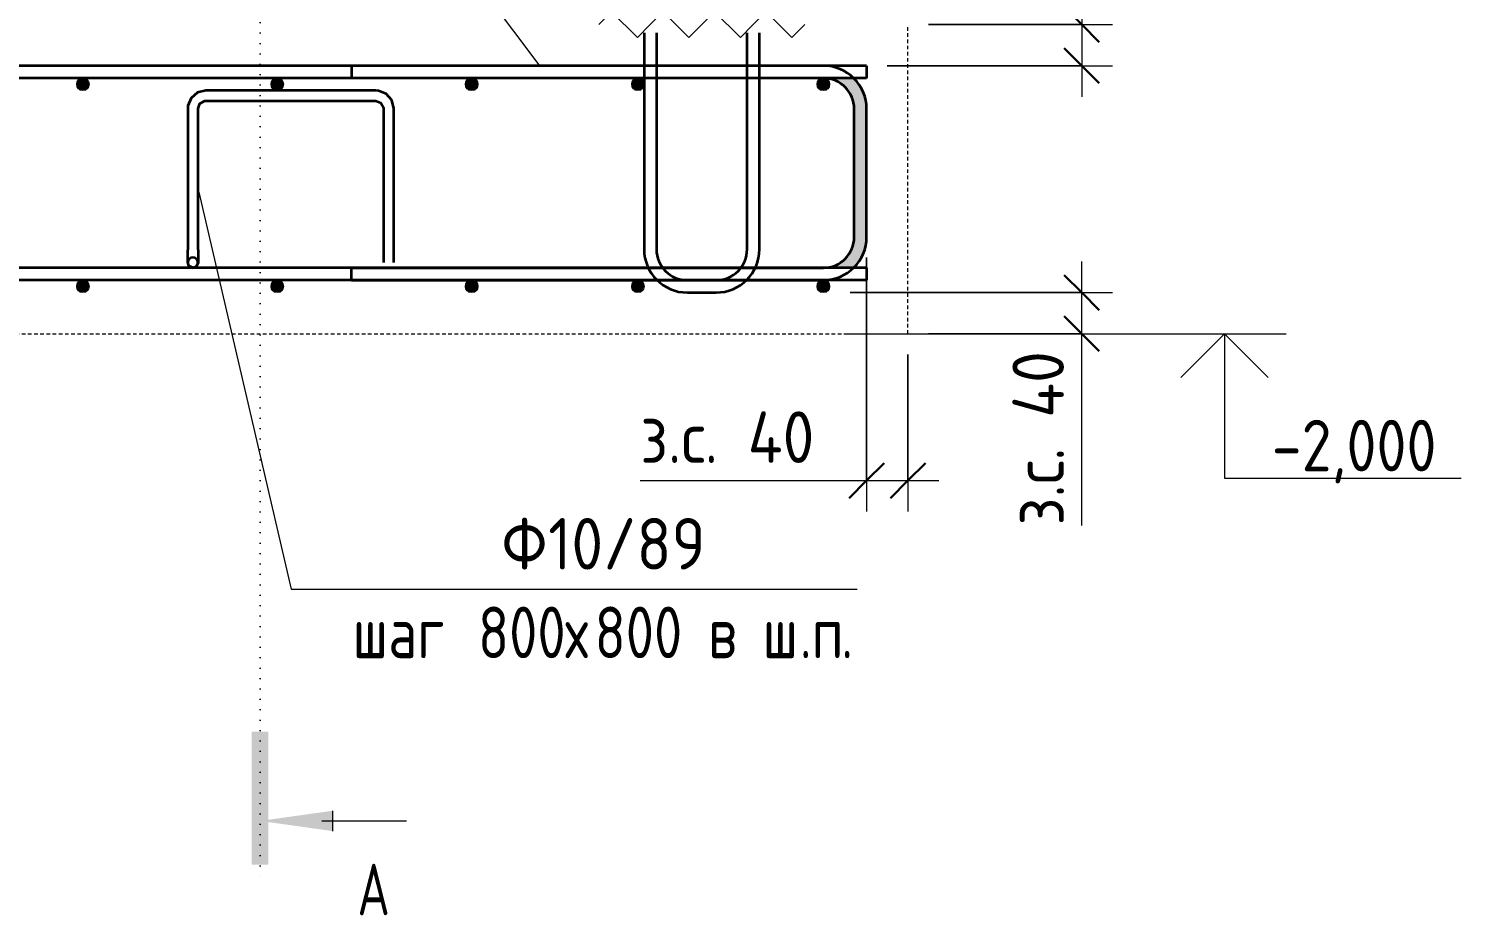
# Model space of a CAD drawing. Header units: millimetres. Extents: x 29094 to 49369, y -2577 to 78616.
# Drawn here: x 47941 to 49332, y -2564 to -1704 of the extents above; entities that cross this region are included whole.
import ezdxf

# ---------------------------------------------------------------- set-up
doc = ezdxf.new("R2010")
doc.units = ezdxf.units.MM
doc.linetypes.add('01 Штриховая _4 мм_', pattern=[6, 3.5, -2.5])
doc.linetypes.add('04 Пунктир 10мм', pattern=[10, 0, -10])
for name, color, linetype, lineweight in [('AA_Dim', 7, 'Continuous', 9), ('AA_Dim-20', 7, 'Continuous', 9), ('AA_Oformlenie', 7, 'Continuous', 9), ('AA_Razrez', 7, 'Continuous', 9), ('AA_Vinoska', 7, 'Continuous', 9), ('AA_Visotnaya otmetka', 7, 'Continuous', 9), ('KR_Armatura', 7, 'Continuous', 20), ('KR_Armatura_Tonkie', 7, 'Continuous', 20)]:
    doc.layers.add(name, color=color, linetype=linetype, lineweight=lineweight)
doc.layers.add('KR_Fundament', color=7, linetype='Continuous', lineweight=20, true_color=0x804000)
doc.styles.add('ISOCPEUR_1', font='isocpeur.TTF', dxfattribs={"width": 0.7, "height": 50})
doc.styles.add('ISOCPEUR_2', font='isocpeur.TTF', dxfattribs={"width": 0.9, "height": 50})
doc.styles.add('ISOCPEUR_3', font='isocpeur.TTF', dxfattribs={"width": 0.8, "height": 50})
doc.styles.add('ISOCPEUR_4', font='isocpeur.TTF', dxfattribs={"width": 0.85, "height": 50})
doc.dimstyles.new('00_Точн_3_знака__прозр__1', dxfattribs={"dimscale": 304.8, "dimtxt": 50.137748, "dimasz": 0.111549, "dimexe": 0.098425, "dimexo": 0.065617, "dimgap": 0.006562, "dimtad": 1, "dimdec": 3, "dimrnd": 0.001, "dimdsep": 46, "dimtxsty": 'ISOCPEUR_2', "dimblk1": 'OBLIQUE', "dimblk2": 'OBLIQUE', "dimsah": 1, "dimcen": 0.09, "dimdle": 0.098425, "dimazin": 0, "dimtfac": 1, "dimtdec": 4, "dimtix": 1, "dimtmove": 1, "dimatfit": 3, "dimfxl": 1, "dimtvp": 1, "dimtolj": 1, "dimtzin": 0, "dimlwd": 18, "dimlwe": 18, "dimarcsym": 2})

# ---------------------------------------------------------------- blocks, each defined once
blk = doc.blocks.new('261_Лягушка _НесАрм_РабПлоск_ - 10 А240-3794697-В-В Арм')
at = {"layer": 'KR_Armatura', "lineweight": 35}
for start, end in [(90, 270), (270, 90)]:
    blk.add_arc((76791.1, -1931), 5, start, end, dxfattribs=at)
at = {"layer": 'KR_Armatura_Tonkie', "lineweight": 35}
for p, q in [((76968.6, -1764), (76803.6, -1764)), ((76803.6, -1774), (76968.6, -1774)), ((76786.1, -1781.5), (76786.1, -1918.5)), ((76796.1, -1918.5), (76796.1, -1781.5)), ((76976.1, -1781.5), (76976.1, -1918.5)), ((76986.1, -1918.5), (76986.1, -1781.5))]:
    blk.add_line(p, q, dxfattribs=at)
at = {"layer": 'KR_Armatura_Tonkie', "lineweight": 35, "flags": 128}
for points in [[(76803.6, -1764), (76795.6, -1765.9), (76789.3, -1771.3), (76786.2, -1779), (76786.1, -1781.5)], [(76986.1, -1781.5), (76984.1, -1773.5), (76978.7, -1767.3), (76971.1, -1764.2), (76968.6, -1764)], [(76796.1, -1781.5), (76798, -1776.5), (76802.7, -1774.1), (76803.6, -1774)], [(76968.6, -1774), (76973.5, -1775.9), (76976, -1780.6), (76976.1, -1781.5)], [(76786.1, -1931), (76786.1, -1929.1), (76786.1, -1923.9), (76786.1, -1918.5)], [(76796.1, -1918.5), (76796.1, -1925.2), (76796.1, -1929.8), (76796.1, -1931)], [(76976.1, -1918.5), (76976.1, -1925.2), (76976.1, -1929.8), (76976.1, -1931)], [(76986.1, -1931), (76986.1, -1929.1), (76986.1, -1923.9), (76986.1, -1918.5)], [(76791.1, -1936), (76787.2, -1934.1), (76786.1, -1931)], [(76796.1, -1931), (76794.2, -1934.9), (76791.1, -1936)]]:
    blk.add_lwpolyline(points, dxfattribs=at)
blk = doc.blocks.new('Последовательность узлов - 3мм масшт20 маскировка-904226-В-В Арм')
at = {"layer": 'AA_Oformlenie'}
for p, q in [((76335, -475.1), (76347.5, -462.6)), ((76347.5, -462.6), (76372.5, -487.6)), ((76385, -475.1), (76397.5, -462.6)), ((76397.5, -462.6), (76422.5, -487.6)), ((76435, -475.1), (76447.5, -462.6)), ((76447.5, -462.6), (76472.5, -487.6)), ((76485, -475.1), (76497.5, -462.6)), ((76497.5, -462.6), (76522.5, -487.6)), ((76385, -475.1), (76372.5, -487.6)), ((76435, -475.1), (76422.5, -487.6)), ((76485, -475.1), (76472.5, -487.6)), ((76535, -475.1), (76522.5, -487.6))]:
    blk.add_line(p, q, dxfattribs=at)
blk = doc.blocks.new('Разрез - Номер узла_ спереди-394134-В-В Арм')
at = {"layer": 'AA_Razrez'}
for points in [[(77488.3, -2386), (77504.2, -2386), (77504.2, -2515.1), (77488.3, -2515.1)], [(77567, -2462.7), (77567, -2482.5), (77496.4, -2472.6)]]:
    blk.add_hatch(color=256, dxfattribs=at).paths.add_polyline_path(points)
for p, q in [((77556.4, -2472.6), (77638.3, -2472.6)), ((77567, -2482.5), (77567, -2462.7))]:
    blk.add_line(p, q, dxfattribs=at)
blk = doc.blocks.new('Высотные отметки - Стрелка вниз высокая-400290-В-В Арм')
at = {"layer": 'AA_Vinoska'}
for p, q in [((78372.2, -2000), (78492.2, -2000)), ((78432.2, -2000), (78389.8, -2042.4)), ((78432.2, -2000), (78432.2, -2140)), ((78432.2, -2000), (78474.6, -2042.4)), ((78432.2, -2140), (78662.2, -2140))]:
    blk.add_line(p, q, dxfattribs=at)
blk = doc.blocks.new('DIMBLOCK109-В-В Арм')
at = {"layer": 'AA_Dim-20', "color": 30, "lineweight": 18, "true_color": 0xff8000, "transparency": 16777216}
for p, q in [((48754.6, -1926), (48754.6, -2172.4)), ((48754.6, -2142.4), (48754.6, -1926)), ((48794.6, -2020), (48794.6, -2172.4)), ((48794.6, -2142.4), (48794.6, -2020)), ((48534.8, -2142.4), (48728.9, -2142.4)), ((48724.6, -2142.4), (48824.6, -2142.4)), ((48728.9, -2142.4), (48774.6, -2142.4))]:
    blk.add_line(p, q, dxfattribs=at)
at = {"layer": 'AA_Dim-20', "color": 30, "lineweight": 30, "true_color": 0xff8000, "transparency": 16777216}
for p, q in [((48754.6, -2142.4), (48771.6, -2125.4)), ((48794.6, -2142.4), (48811.6, -2125.4)), ((48754.6, -2142.4), (48737.6, -2159.4)), ((48794.6, -2142.4), (48777.6, -2159.4))]:
    blk.add_line(p, q, dxfattribs=at)
at = {"layer": 'AA_Dim-20', "color": 0, "lineweight": 18, "transparency": 16777216, "insert": (48534.8, -2075.3), "char_height": 50, "width": 208.876, "attachment_point": 1, "line_spacing_factor": 1.135194, "style": 'ISOCPEUR_2'}
blk.add_mtext('з.с. 40', dxfattribs=at)
blk = doc.blocks.new('_Oblique')
at = {"color": 0, "linetype": 'ByBlock', "lineweight": -2}
blk.add_line((-0.5, -0.5), (0.5, 0.5), dxfattribs=at)
blk = doc.blocks.new('DIMBLOCK114-В-В Арм')
at = {"layer": 'AA_Dim-20', "color": 30, "lineweight": 18, "true_color": 0xff8000, "transparency": 16777216}
for p, q in [((48963.3, -2030), (48963.3, -1930)), ((48738.6, -1960), (48993.3, -1960)), ((48963.3, -1960), (48738.6, -1960)), ((48963.3, -1991.8), (48963.3, -1980)), ((48814.6, -2000), (48993.3, -2000)), ((48963.3, -2000), (48814.6, -2000)), ((48963.3, -2185.9), (48963.3, -1991.8))]:
    blk.add_line(p, q, dxfattribs=at)
at = {"layer": 'AA_Dim-20', "color": 30, "lineweight": 30, "true_color": 0xff8000, "transparency": 16777216}
for p, q in [((48963.3, -1960), (48946.3, -1943)), ((48963.3, -1960), (48980.3, -1977)), ((48963.3, -2000), (48946.3, -1983)), ((48963.3, -2000), (48980.3, -2017))]:
    blk.add_line(p, q, dxfattribs=at)
at = {"layer": 'AA_Dim-20', "color": 0, "lineweight": 18, "transparency": 16777216, "insert": (48896.1, -2185.9), "char_height": 50, "width": 208.876, "attachment_point": 1, "rotation": 90, "line_spacing_factor": 1.135194, "style": 'ISOCPEUR_2'}
blk.add_mtext('з.с. 40', dxfattribs=at)
blk = doc.blocks.new('DIMBLOCK115-В-В Арм')
at = {"layer": 'AA_Dim-20', "color": 30, "lineweight": 18, "true_color": 0xff8000, "transparency": 16777216}
for p, q in [((48963.3, -1501.1), (48963.3, -1695.2)), ((48963.3, -1670), (48963.3, -1770)), ((48963.3, -1695.2), (48963.3, -1720)), ((48814.6, -1700), (48993.3, -1700)), ((48963.3, -1700), (48814.6, -1700)), ((48774.6, -1740), (48993.3, -1740)), ((48963.3, -1740), (48774.6, -1740))]:
    blk.add_line(p, q, dxfattribs=at)
at = {"layer": 'AA_Dim-20', "color": 30, "lineweight": 30, "true_color": 0xff8000, "transparency": 16777216}
for p, q in [((48963.3, -1700), (48946.3, -1683)), ((48963.3, -1700), (48980.3, -1717)), ((48963.3, -1740), (48946.3, -1723)), ((48963.3, -1740), (48980.3, -1757))]:
    blk.add_line(p, q, dxfattribs=at)
at = {"layer": 'AA_Dim-20', "color": 0, "lineweight": 18, "transparency": 16777216, "insert": (48896.1, -1675.2), "char_height": 50, "width": 208.876, "attachment_point": 1, "rotation": 90, "line_spacing_factor": 1.135194, "style": 'ISOCPEUR_2'}
blk.add_mtext('з.с. 40', dxfattribs=at)
blk = doc.blocks.new('042_М_Арматуры - Диам длина поз _ Комментарий полка 25-3827468-В-В Арм')
at = {"layer": 'AA_Vinoska'}
blk.add_line((77575.7, -2247.7), (78075.7, -2247.7), dxfattribs=at)

msp = doc.modelspace()

# ---------------------------------------------------------------- hatches: boundary and pattern name
at = {"layer": 'KR_Armatura'}
h = msp.add_hatch(color=256, dxfattribs=at)
edge = h.paths.add_edge_path()
edge.add_arc((47993.9081, -1758), 6, 0, 360)
h = msp.add_hatch(color=256, dxfattribs=at)
edge = h.paths.add_edge_path()
edge.add_arc((48182.5748, -1758), 6, 0, 360)
h = msp.add_hatch(color=256, dxfattribs=at)
edge = h.paths.add_edge_path()
edge.add_arc((48371.2414, -1758), 6, 0, 360)
h = msp.add_hatch(color=256, dxfattribs=at)
edge = h.paths.add_edge_path()
edge.add_arc((48532.5748, -1758), 6, 0, 360)
h = msp.add_hatch(color=256, dxfattribs=at)
edge = h.paths.add_edge_path()
edge.add_arc((48712.5748, -1758), 6, 0, 360)
for points in [[(47994.6573, -1763.1962), (47996.9081, -1763.1962), (47999.9081, -1758), (47996.9081, -1752.8038), (47990.9081, -1752.8038), (47987.9081, -1758), (47990.9081, -1763.1962)], [(48179.5748, -1763.1962), (48185.5748, -1763.1962), (48188.5748, -1758), (48185.5748, -1752.8038), (48179.5748, -1752.8038), (48176.5748, -1758)], [(48368.2414, -1763.1962), (48374.2414, -1763.1962), (48377.2414, -1758), (48374.2414, -1752.8038), (48368.2414, -1752.8038), (48365.2414, -1758)], [(48529.5748, -1763.1962), (48535.5748, -1763.1962), (48538.5748, -1758), (48535.5748, -1752.8038), (48529.5748, -1752.8038), (48526.5748, -1758)], [(48709.5748, -1763.1962), (48715.5748, -1763.1962), (48718.5748, -1758), (48715.5748, -1752.8038), (48709.5748, -1752.8038), (48706.5748, -1758)], [(47994.6573, -1959.1962), (47996.9081, -1959.1962), (47999.9081, -1954), (47996.9081, -1948.8038), (47990.9081, -1948.8038), (47987.9081, -1954), (47990.9081, -1959.1962)], [(48179.5748, -1959.1962), (48185.5748, -1959.1962), (48188.5748, -1954), (48185.5748, -1948.8038), (48179.5748, -1948.8038), (48176.5748, -1954)], [(48368.2414, -1959.1962), (48374.2414, -1959.1962), (48377.2414, -1954), (48374.2414, -1948.8038), (48368.2414, -1948.8038), (48365.2414, -1954)], [(48529.5748, -1959.1962), (48535.5748, -1959.1962), (48538.5748, -1954), (48535.5748, -1948.8038), (48529.5748, -1948.8038), (48526.5748, -1954)], [(48709.5748, -1959.1962), (48715.5748, -1959.1962), (48718.5748, -1954), (48715.5748, -1948.8038), (48709.5748, -1948.8038), (48706.5748, -1954)]]:
    msp.add_hatch(color=256, dxfattribs=at).paths.add_polyline_path(points)
h = msp.add_hatch(color=256, dxfattribs=at)
edge = h.paths.add_edge_path()
edge.add_arc((47993.9081, -1954), 6, 0, 360)
h = msp.add_hatch(color=256, dxfattribs=at)
edge = h.paths.add_edge_path()
edge.add_arc((48182.5748, -1954), 6, 0, 360)
h = msp.add_hatch(color=256, dxfattribs=at)
edge = h.paths.add_edge_path()
edge.add_arc((48371.2414, -1954), 6, 0, 360)
h = msp.add_hatch(color=256, dxfattribs=at)
edge = h.paths.add_edge_path()
edge.add_arc((48532.5748, -1954), 6, 0, 360)
h = msp.add_hatch(color=256, dxfattribs=at)
edge = h.paths.add_edge_path()
edge.add_arc((48712.5748, -1954), 6, 0, 360)
at = {"layer": 'KR_Armatura_Tonkie'}
for points in [[(48753.1436, -1782), (48754.5748, -1782), (48753.1436, -1771.1296), (48748.9478, -1761), (48741.8803, -1752), (48712.5748, -1752), (48720.3393, -1753.0222), (48727.5748, -1756.0192), (48733.9516, -1761), (48738.5555, -1767), (48741.5525, -1774.2354), (48742.5748, -1782), (48748.9478, -1782)], [(48754.5748, -1906), (48754.5748, -1782), (48742.5748, -1782), (48742.5748, -1906)], [(48720.6132, -1936), (48741.8803, -1936), (48742.5748, -1935.3055), (48748.9478, -1927), (48753.1436, -1916.8704), (48754.5748, -1906), (48742.5748, -1906), (48741.5525, -1913.7646), (48738.5555, -1921), (48733.5748, -1927.3768), (48727.5748, -1931.9808), (48720.3393, -1934.9778), (48712.5748, -1936), (48720.3393, -1936)]]:
    msp.add_hatch(color=256, dxfattribs=at).paths.add_polyline_path(points)

# ---------------------------------------------------------------- linework, layer by layer
at = {"layer": 'AA_Razrez', "color": 7, "linetype": '04 Пунктир 10мм', "true_color": 0xffffff}
msp.add_line((48165.9293, 655.2556), (48165.9293, -2532.5839), dxfattribs=at)
at = {"layer": 'AA_Vinoska'}
for p, q in [((48436.7579, -1738.9768), (48270.5191, -1518.5966)), ((48106.5714, -1862.6208), (48196.0464, -2247.7269)), ((48196.0464, -2247.7269), (48245.288, -2247.7269))]:
    msp.add_line(p, q, dxfattribs=at)
at = {"layer": 'AA_Visotnaya otmetka'}
for p, q in [((48735.8775, -2000), (49023.5333, -2000)), ((49023.5333, -2000), (49101.7891, -2000))]:
    msp.add_line(p, q, dxfattribs=at)
at = {"layer": 'KR_Armatura'}
for p, q in [((47990.9081, -1752.8038), (47987.9081, -1758)), ((47987.9081, -1758), (47990.9081, -1763.1962)), ((47996.9081, -1752.8038), (47990.9081, -1752.8038)), ((47990.9081, -1763.1962), (47994.6573, -1763.1962)), ((47994.6573, -1763.1962), (47996.9081, -1763.1962)), ((47999.9081, -1758), (47996.9081, -1752.8038)), ((47996.9081, -1763.1962), (47999.9081, -1758)), ((48179.5748, -1752.8038), (48176.5748, -1758)), ((48176.5748, -1758), (48179.5748, -1763.1962)), ((48185.5748, -1752.8038), (48179.5748, -1752.8038)), ((48179.5748, -1763.1962), (48185.5748, -1763.1962)), ((48188.5748, -1758), (48185.5748, -1752.8038)), ((48185.5748, -1763.1962), (48188.5748, -1758)), ((48368.2414, -1752.8038), (48365.2414, -1758)), ((48365.2414, -1758), (48368.2414, -1763.1962)), ((48374.2414, -1752.8038), (48368.2414, -1752.8038)), ((48368.2414, -1763.1962), (48374.2414, -1763.1962)), ((48377.2414, -1758), (48374.2414, -1752.8038)), ((48374.2414, -1763.1962), (48377.2414, -1758)), ((48529.5748, -1752.8038), (48526.5748, -1758)), ((48526.5748, -1758), (48529.5748, -1763.1962)), ((48535.5748, -1752.8038), (48529.5748, -1752.8038)), ((48529.5748, -1763.1962), (48535.5748, -1763.1962)), ((48538.5748, -1758), (48535.5748, -1752.8038)), ((48535.5748, -1763.1962), (48538.5748, -1758)), ((48709.5748, -1752.8038), (48706.5748, -1758)), ((48706.5748, -1758), (48709.5748, -1763.1962)), ((48715.5748, -1752.8038), (48709.5748, -1752.8038)), ((48709.5748, -1763.1962), (48715.5748, -1763.1962)), ((48718.5748, -1758), (48715.5748, -1752.8038)), ((48715.5748, -1763.1962), (48718.5748, -1758)), ((47990.9081, -1948.8038), (47987.9081, -1954)), ((47987.9081, -1954), (47990.9081, -1959.1962)), ((47996.9081, -1948.8038), (47990.9081, -1948.8038)), ((47990.9081, -1959.1962), (47994.6573, -1959.1962)), ((47994.6573, -1959.1962), (47996.9081, -1959.1962)), ((47999.9081, -1954), (47996.9081, -1948.8038)), ((47996.9081, -1959.1962), (47999.9081, -1954)), ((48179.5748, -1948.8038), (48176.5748, -1954)), ((48176.5748, -1954), (48179.5748, -1959.1962)), ((48185.5748, -1948.8038), (48179.5748, -1948.8038)), ((48179.5748, -1959.1962), (48185.5748, -1959.1962)), ((48188.5748, -1954), (48185.5748, -1948.8038)), ((48185.5748, -1959.1962), (48188.5748, -1954)), ((48368.2414, -1948.8038), (48365.2414, -1954)), ((48365.2414, -1954), (48368.2414, -1959.1962)), ((48374.2414, -1948.8038), (48368.2414, -1948.8038)), ((48368.2414, -1959.1962), (48374.2414, -1959.1962)), ((48377.2414, -1954), (48374.2414, -1948.8038)), ((48374.2414, -1959.1962), (48377.2414, -1954)), ((48529.5748, -1948.8038), (48526.5748, -1954)), ((48526.5748, -1954), (48529.5748, -1959.1962)), ((48535.5748, -1948.8038), (48529.5748, -1948.8038)), ((48529.5748, -1959.1962), (48535.5748, -1959.1962)), ((48538.5748, -1954), (48535.5748, -1948.8038)), ((48535.5748, -1959.1962), (48538.5748, -1954)), ((48709.5748, -1948.8038), (48706.5748, -1954)), ((48706.5748, -1954), (48709.5748, -1959.1962)), ((48715.5748, -1948.8038), (48709.5748, -1948.8038)), ((48709.5748, -1959.1962), (48715.5748, -1959.1962)), ((48718.5748, -1954), (48715.5748, -1948.8038)), ((48715.5748, -1959.1962), (48718.5748, -1954))]:
    msp.add_line(p, q, dxfattribs=at)
for centre in [(47993.9081, -1758), (48182.5748, -1758), (48371.2414, -1758), (48532.5748, -1758), (48712.5748, -1758), (47993.9081, -1954), (48182.5748, -1954), (48371.2414, -1954), (48532.5748, -1954), (48712.5748, -1954)]:
    msp.add_circle(centre, 6, dxfattribs=at)
at = {"layer": 'KR_Armatura_Tonkie', "lineweight": 35}
for p, q in [((48538.5748, -1708), (48538.5748, -1918)), ((48550.5748, -1708), (48550.5748, -1918)), ((48638.5748, -1918), (48638.5748, -1708)), ((48650.5748, -1918), (48650.5748, -1708)), ((48754.5748, -1740), (47044.5748, -1740)), ((48754.5748, -1752), (47044.5748, -1752)), ((48712.5748, -1740), (48254.5748, -1740)), ((48254.5748, -1740), (48254.5748, -1752)), ((48712.5748, -1752), (48254.5748, -1752)), ((48754.5748, -1740), (48754.5748, -1752)), ((48742.5748, -1906), (48742.5748, -1782)), ((48754.5748, -1906), (48754.5748, -1782)), ((48754.5748, -1936), (47044.5748, -1936)), ((48254.5748, -1936), (48712.5748, -1936)), ((48254.5748, -1948), (48254.5748, -1936)), ((48754.5748, -1936), (48754.5748, -1948)), ((48754.5748, -1948), (47044.5748, -1948)), ((48254.5748, -1948), (48712.5748, -1948)), ((48580.5748, -1948), (48608.5748, -1948)), ((48580.5748, -1960), (48608.5748, -1960))]:
    msp.add_line(p, q, dxfattribs=at)
for centre, radius, start, end in [((48712.5748, -1782), 42, 0, 90), ((48712.5748, -1782), 30, 360, 90), ((48580.5748, -1918), 42, 180, 270), ((48580.5748, -1918), 30, 180, 270), ((48608.5748, -1918), 30, 270, 360), ((48608.5748, -1918), 42, 270, 360), ((48712.5748, -1906), 30, 270, 0), ((48712.5748, -1906), 42, 270, 360)]:
    msp.add_arc(centre, radius, start, end, dxfattribs=at)
at = {"layer": 'KR_Fundament', "linetype": '01 Штриховая _4 мм_'}
for p, q in [((48794.5748, -2000), (48794.5748, -1700)), ((47004.5748, -2000), (48794.5748, -2000))]:
    msp.add_line(p, q, dxfattribs=at)

# ---------------------------------------------------------------- block references
at = {"layer": 'AA_Oformlenie'}
msp.add_blockref('Последовательность узлов - 3мм масшт20 маскировка-904226-В-В Арм', (-27840.4252, -1224.9364), dxfattribs=at)
at = {"layer": 'AA_Razrez'}
msp.add_blockref('Разрез - Номер узла_ спереди-394134-В-В Арм', (-29330.4252, 0), dxfattribs=at)
at = {"layer": 'AA_Vinoska'}
for name in ['Высотные отметки - Стрелка вниз высокая-400290-В-В Арм', '042_М_Арматуры - Диам длина поз _ Комментарий полка 25-3827468-В-В Арм']:
    msp.add_blockref(name, (-29330.4252, 0), dxfattribs=at)
at = {"layer": 'KR_Armatura_Tonkie', "lineweight": 35}
msp.add_blockref('261_Лягушка _НесАрм_РабПлоск_ - 10 А240-3794697-В-В Арм', (-28690.4252, 0), dxfattribs=at)

# ---------------------------------------------------------------- texts
at = {"layer": 'AA_Razrez', "insert": (48260.3567, -2514.0887), "char_height": 50, "width": 38.160325, "attachment_point": 1, "style": 'ISOCPEUR_1'}
msp.add_mtext('\\fISOCPEUR|b0|i0|c204|p34|;\\W.7;А', dxfattribs=at)
at = {"layer": 'AA_Vinoska', "char_height": 50, "attachment_point": 1}
for s, insert, width, style in [('\\fISOCPEUR|b0|i0|c204|p34|;\\W.9;Ф', (48400.2609, -2178.722), 54.835425, 'ISOCPEUR_2'), ('10/89', (48445.5046, -2178.722), 183.265762, 'ISOCPEUR_2'), (' 800', (48351.9492, -2264.703), 133.4008, 'ISOCPEUR_3'), ('800 ', (48490.5909, -2264.703), 133.4008, 'ISOCPEUR_3'), ('\\fISOCPEUR|b0|i0|c204|p34|;\\W.8; ', (48629.2325, -2264.703), 29.5021, 'ISOCPEUR_3'), ('шаг', (48255.6409, -2264.703), 116.7257, 'ISOCPEUR_3'), ('\\fISOCPEUR|b0|i0|c204|p34|;\\W.8;х', (48462.0159, -2264.703), 34.6329, 'ISOCPEUR_3'), ('\\fISOCPEUR|b0|i0|c204|p34|;\\W.8;в', (48600.6575, -2264.703), 34.6329, 'ISOCPEUR_3'), ('\\fISOCPEUR|b0|i0|c204|p34|;\\W.8;ш', (48653.5742, -2264.703), 43.6118, 'ISOCPEUR_3'), ('\\fISOCPEUR|b0|i0|c204|p34|;\\W.8;п', (48701.1992, -2264.703), 34.6329, 'ISOCPEUR_3'), ('\\fISOCPEUR|b0|i0|c204|p34|;\\W.8;.', (48689.5575, -2264.703), 14.1097, 'ISOCPEUR_3'), ('\\fISOCPEUR|b0|i0|c204|p34|;\\W.8;.', (48729.7742, -2264.703), 14.1097, 'ISOCPEUR_3')]:
    msp.add_mtext(s, dxfattribs=dict(at, insert=insert, width=width, style=style))
at = {"layer": 'AA_Visotnaya otmetka', "insert": (49147.8226, -2083.4636), "char_height": 50, "width": 191.919467, "attachment_point": 1, "line_spacing_factor": 1.135194, "style": 'ISOCPEUR_4'}
msp.add_mtext('-2,000', dxfattribs=at)

# ---------------------------------------------------------------- dimensions: what is measured, and where the dimension line sits
at = {"layer": 'AA_Dim', "color": 30, "lineweight": 18, "true_color": 0xff8000}
for base, p1, p2, override, picture, middle in [((48963.2833, -1740), (48794.5748, -1700), (48754.5748, -1740), {"dimpost": 'з.с. <>', "dimfxl": 56.568542}, 'DIMBLOCK115-В-В Арм', (48929.4808, -1570.7392)), ((48963.2833, -1960), (48794.5748, -2000), (48718.5748, -1960), {"dimpost": 'з.с. <>', "dimfxl": 85.883642}, 'DIMBLOCK114-В-В Арм', (48929.4808, -2081.4197))]:
    dim = msp.add_linear_dim(base=base, p1=p1, p2=p2, angle=90, dimstyle='00_Точн_3_знака__прозр__1', override=override, dxfattribs=at)
    dim.commit()
    dim.dimension.update_dxf_attribs({"geometry": picture, "text_midpoint": middle, "dimtype": 160, "text_rotation": 90})
dim = msp.add_linear_dim(base=(48794.5748, -2142.4409), p1=(48754.5748, -1906), p2=(48794.5748, -2000), dimstyle='00_Точн_3_знака__прозр__1', override={"dimpost": 'з.с. <>', "dimfxl": 102.156742}, dxfattribs=at)
dim.commit()
dim.dimension.update_dxf_attribs({"geometry": 'DIMBLOCK109-В-В Арм', "text_midpoint": (48639.2372, -2108.6383), "dimtype": 160})

doc.saveas('drawing.dxf')
